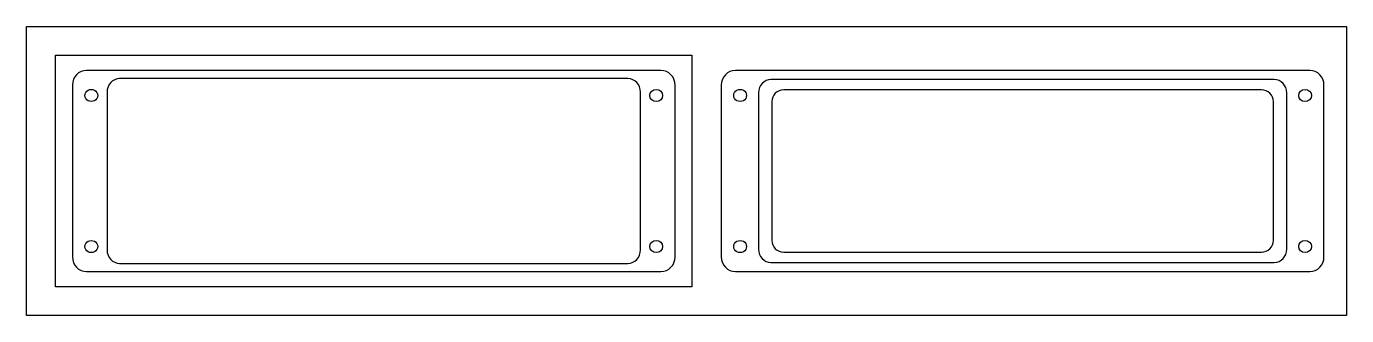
# Model space of a CAD drawing. Extents: x 0 to 22.8, y 0 to 5.
import ezdxf

# ---------------------------------------------------------------- set-up
doc = ezdxf.new("R2010")
doc.units = 0
doc.layers.add('Layer_1', color=7, linetype='CONTINUOUS')

msp = doc.modelspace()

# ---------------------------------------------------------------- linework, layer by layer
at = {"layer": 'Layer_1', "color": 5}
for p, q in [((0.005881, 5.005881), (22.829759, 5.005881)), ((0.005881, 0.005881), (0.005881, 5.005881)), ((22.829759, 5.005881), (22.829759, 0.005881)), ((1.237971, 3.812644), (1.237971, 3.812644)), ((11.005206, 3.812644), (11.005206, 3.812644)), ((12.456055, 3.812645), (12.456055, 3.812645)), ((22.223291, 3.812645), (22.223291, 3.812645)), ((1.237971, 1.199119), (1.237971, 1.199119)), ((11.005206, 1.199119), (11.005206, 1.199119)), ((12.456055, 1.199119), (12.456055, 1.199119)), ((22.223291, 1.199119), (22.223291, 1.199119)), ((22.829759, 0.005881), (0.005881, 0.005881))]:
    msp.add_line(p, q, dxfattribs=at)
at = {"layer": 'Layer_1', "color": 7}
for p, q in [((0.510803, 4.505881), (11.510802, 4.505881)), ((0.510803, 0.505881), (0.510803, 4.505881)), ((11.510802, 4.505881), (11.510802, 0.505881)), ((10.975401, 4.245257), (1.046228, 4.245257)), ((22.193485, 4.245257), (12.264312, 4.245257)), ((0.801048, 3.992241), (0.801048, 1.019496)), ((10.405075, 4.102944), (1.616551, 4.102944)), ((11.220556, 1.019496), (11.220556, 3.992241)), ((12.019132, 3.992241), (12.019132, 1.019496)), ((21.579652, 4.087131), (12.878142, 4.087131)), ((21.359894, 3.908381), (13.097899, 3.908381)), ((22.438641, 1.019496), (22.438641, 3.992241)), ((1.399537, 3.87063), (1.399537, 1.14111)), ((10.622067, 1.14111), (10.622067, 3.87063)), ((12.663278, 3.857118), (12.663278, 1.154623)), ((12.893887, 3.704369), (12.893887, 1.307374)), ((21.563886, 1.307374), (21.563886, 3.704369)), ((21.794496, 1.154623), (21.794496, 3.857118)), ((12.878142, 0.924632), (21.579652, 0.924632)), ((13.097899, 1.103382), (21.359894, 1.103382)), ((1.046228, 0.766506), (10.975401, 0.766506)), ((1.616551, 0.908819), (10.405075, 0.908819)), ((12.264312, 0.766506), (22.193485, 0.766506)), ((11.510802, 0.505881), (0.510803, 0.505881))]:
    msp.add_line(p, q, dxfattribs=at)
for points in [[(1.046228, 4.245257), (0.910407, 4.245257), (0.801048, 4.132404), (0.801048, 3.992241)], [(11.220556, 3.992241), (11.220556, 4.132404), (11.111223, 4.245257), (10.975401, 4.245257)], [(12.264312, 4.245257), (12.128491, 4.245257), (12.019132, 4.132404), (12.019132, 3.992241)], [(22.438641, 3.992241), (22.438641, 4.132404), (22.329306, 4.245257), (22.193485, 4.245257)], [(1.616551, 4.102944), (1.496333, 4.102944), (1.399537, 3.999324), (1.399537, 3.87063)], [(10.622067, 3.87063), (10.622067, 3.999324), (10.525294, 4.102944), (10.405075, 4.102944)], [(12.878142, 4.087131), (12.759115, 4.087131), (12.663278, 3.984538), (12.663278, 3.857118)], [(13.097899, 3.908381), (12.984884, 3.908381), (12.893887, 3.817385), (12.893887, 3.704369)], [(21.563886, 3.704369), (21.563886, 3.817385), (21.47291, 3.908381), (21.359894, 3.908381)], [(21.794496, 3.857118), (21.794496, 3.984538), (21.69868, 4.087131), (21.579652, 4.087131)], [(12.663278, 1.154623), (12.663278, 1.027203), (12.759115, 0.924632), (12.878142, 0.924632)], [(12.893887, 1.307374), (12.893887, 1.194358), (12.984884, 1.103382), (13.097899, 1.103382)], [(21.359894, 1.103382), (21.47291, 1.103382), (21.563886, 1.194358), (21.563886, 1.307374)], [(21.579652, 0.924632), (21.69868, 0.924632), (21.794496, 1.027203), (21.794496, 1.154623)], [(0.801048, 1.019496), (0.801048, 0.879335), (0.910407, 0.766506), (1.046228, 0.766506)], [(1.399537, 1.14111), (1.399537, 1.012416), (1.496333, 0.908819), (1.616551, 0.908819)], [(10.405075, 0.908819), (10.525294, 0.908819), (10.622067, 1.012416), (10.622067, 1.14111)], [(10.975401, 0.766506), (11.111223, 0.766506), (11.220556, 0.879335), (11.220556, 1.019496)], [(12.019132, 1.019496), (12.019132, 0.879335), (12.128491, 0.766506), (12.264312, 0.766506)], [(22.193485, 0.766506), (22.329306, 0.766506), (22.438641, 0.879335), (22.438641, 1.019496)]]:
    msp.add_open_spline(points, degree=3, dxfattribs=at)
at = {"layer": 'Layer_1', "color": 5}
for points in [[(1.016399, 3.812644), (1.016399, 3.850157), (1.037514, 3.884821), (1.071792, 3.903577)], [(1.071792, 3.903577), (1.106069, 3.922333), (1.1483, 3.922333), (1.182578, 3.903577)], [(1.182578, 3.903577), (1.216855, 3.884821), (1.237971, 3.850157), (1.237971, 3.812644)], [(10.783634, 3.812644), (10.783634, 3.870634), (10.833235, 3.917644), (10.89442, 3.917644)], [(10.89442, 3.917644), (10.955605, 3.917644), (11.005206, 3.870634), (11.005206, 3.812644)], [(12.234483, 3.812645), (12.234483, 3.850157), (12.255599, 3.884821), (12.289876, 3.903577)], [(12.289876, 3.903577), (12.324153, 3.922334), (12.366385, 3.922334), (12.400662, 3.903577)], [(12.400662, 3.903577), (12.434939, 3.884821), (12.456055, 3.850157), (12.456055, 3.812645)], [(22.001719, 3.812645), (22.001719, 3.870634), (22.051319, 3.917645), (22.112505, 3.917645)], [(22.112505, 3.917645), (22.17369, 3.917645), (22.223291, 3.870634), (22.223291, 3.812645)], [(1.071792, 3.721712), (1.037514, 3.740468), (1.016399, 3.775131), (1.016399, 3.812644)], [(1.182578, 3.721712), (1.1483, 3.702955), (1.106069, 3.702955), (1.071792, 3.721712)], [(1.237971, 3.812644), (1.237971, 3.775131), (1.216855, 3.740468), (1.182578, 3.721712)], [(10.89442, 3.707644), (10.833235, 3.707644), (10.783634, 3.754654), (10.783634, 3.812644)], [(11.005206, 3.812644), (11.005206, 3.754654), (10.955605, 3.707644), (10.89442, 3.707644)], [(12.289876, 3.721712), (12.255599, 3.740468), (12.234483, 3.775132), (12.234483, 3.812645)], [(12.400662, 3.721712), (12.366385, 3.702955), (12.324153, 3.702955), (12.289876, 3.721712)], [(12.456055, 3.812645), (12.456055, 3.775132), (12.434939, 3.740468), (12.400662, 3.721712)], [(22.112505, 3.707645), (22.051319, 3.707645), (22.001719, 3.754655), (22.001719, 3.812645)], [(22.223291, 3.812645), (22.223291, 3.754655), (22.17369, 3.707645), (22.112505, 3.707645)], [(1.016399, 1.199119), (1.016399, 1.236632), (1.037514, 1.271295), (1.071792, 1.290051)], [(1.071792, 1.108186), (1.037514, 1.126942), (1.016399, 1.161606), (1.016399, 1.199119)], [(1.071792, 1.290051), (1.106069, 1.308808), (1.1483, 1.308808), (1.182578, 1.290051)], [(1.182578, 1.290051), (1.216855, 1.271295), (1.237971, 1.236632), (1.237971, 1.199119)], [(1.237971, 1.199119), (1.237971, 1.161606), (1.216855, 1.126942), (1.182578, 1.108186)], [(10.783634, 1.199119), (10.783634, 1.257109), (10.833235, 1.304119), (10.89442, 1.304119)], [(10.89442, 1.094119), (10.833235, 1.094119), (10.783634, 1.141129), (10.783634, 1.199119)], [(10.89442, 1.304119), (10.955605, 1.304119), (11.005206, 1.257109), (11.005206, 1.199119)], [(11.005206, 1.199119), (11.005206, 1.141129), (10.955605, 1.094119), (10.89442, 1.094119)], [(12.234483, 1.199119), (12.234483, 1.236632), (12.255599, 1.271295), (12.289876, 1.290052)], [(12.289876, 1.108186), (12.255599, 1.126943), (12.234483, 1.161606), (12.234483, 1.199119)], [(12.289876, 1.290052), (12.324153, 1.308808), (12.366385, 1.308808), (12.400662, 1.290052)], [(12.400662, 1.290052), (12.434939, 1.271295), (12.456055, 1.236632), (12.456055, 1.199119)], [(12.456055, 1.199119), (12.456055, 1.161606), (12.434939, 1.126943), (12.400662, 1.108186)], [(22.001719, 1.199119), (22.001719, 1.257109), (22.051319, 1.304119), (22.112505, 1.304119)], [(22.112505, 1.094119), (22.051319, 1.094119), (22.001719, 1.141129), (22.001719, 1.199119)], [(22.112505, 1.304119), (22.17369, 1.304119), (22.223291, 1.257109), (22.223291, 1.199119)], [(22.223291, 1.199119), (22.223291, 1.141129), (22.17369, 1.094119), (22.112505, 1.094119)], [(1.182578, 1.108186), (1.1483, 1.08943), (1.106069, 1.08943), (1.071792, 1.108186)], [(12.400662, 1.108186), (12.366385, 1.08943), (12.324153, 1.08943), (12.289876, 1.108186)]]:
    msp.add_open_spline(points, degree=3, dxfattribs=at)

doc.saveas('drawing.dxf')
